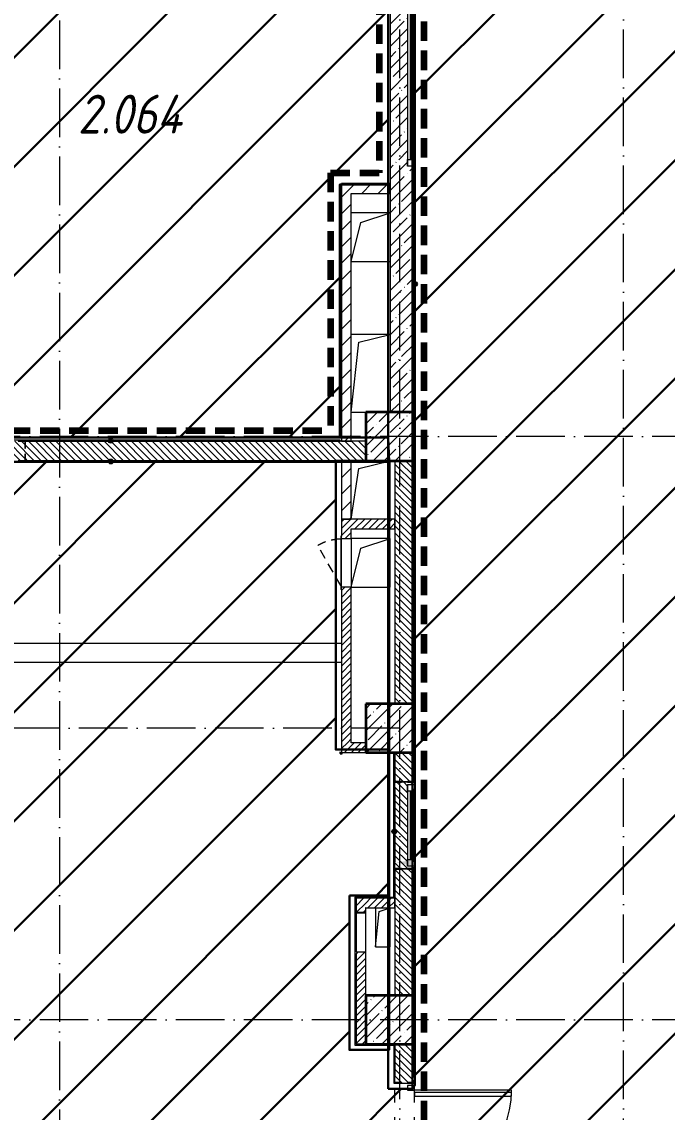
# Model space of a CAD drawing. Header units: millimetres. Extents: x -17017 to 628417, y -109036 to 199237.
# Drawn here: x -6158 to 481, y -72865 to -61650 of the extents above; entities that cross this region are included whole.
import ezdxf

# ---------------------------------------------------------------- set-up
doc = ezdxf.new("R2010")
doc.units = ezdxf.units.MM
for name, pattern in [('01 Штриховая _2 мм_', [300, 200, -100]), ('200_ШТРИХ_ш1п0_6_', [160, 100, -60]), ('50_200_ШТРИХ_1Т_ш5_п1_п1_', [700, 500, -100, 0, -100]), ('Штрих короткий', [300, 150, -150]), ('Штриховая _2 мм - 1 мм_', [300, 200, -100])]:
    doc.linetypes.add(name, pattern=pattern)
for name, color, linetype, lineweight in [('0-1', 7, 'Continuous', 5), ('0-2', 7, 'Continuous', 9), ('Двери', 7, 'Continuous', 9), ('Каркас_Импост', 7, 'Continuous', 13), ('Каркас_Импост-1', 7, 'Continuous', 9), ('Марки помещений', 7, 'Continuous', 9), ('Марки стен', 7, 'Continuous', 9), ('Несущие колонны', 7, 'Continuous', 9), ('Несущие колонны-1', 7, 'Continuous', 35), ('Обобщенные модели', 7, 'Continuous', 9), ('Общие ребра', 7, 'Continuous', 9), ('Окна', 7, 'Continuous', 9), ('Оси-2', 7, '50_200_ШТРИХ_1Т_ш5_п1_п1_', 9), ('Остекление-1', 7, 'Continuous', 9), ('Открывание в плане-2', 7, '200_ШТРИХ_ш1п0_6_', 9), ('Перемычка-1', 7, 'Штрих короткий', 9), ('Стены', 7, 'Continuous', 9), ('Стены-1', 7, 'Continuous', 13), ('стяжа', 7, 'Continuous', 30), ('Текстовые примечания', 7, 'Continuous', 9), ('Штриховка разреза-1', 7, 'Continuous', 9), ('Элементы узлов', 7, 'Continuous', 9)]:
    doc.layers.add(name, color=color, linetype=linetype, lineweight=lineweight)
doc.layers.add('СТ-1_1', color=7, linetype='Штриховая _2 мм - 1 мм_', lineweight=90, true_color=0x888888)
doc.layers.add('СТ-1_13', color=7, linetype='01 Штриховая _2 мм_', lineweight=90, true_color=0xd5d3c7)
doc.layers.get('0-2').off()
doc.styles.add('ISOCPEUR_I_2', font='isocpeui.ttf', dxfattribs={"width": 0.85, "height": 2.3})
pattern_1 = [(135, (0, 0), (-35.35534, -35.35534), [])]
pattern_2 = [(45, (0, 0), (-35.35534, 35.35534), [])]
pattern_3 = [(45, (0, 0), (-84.8528, 84.8528), [])]

# ---------------------------------------------------------------- blocks, each defined once
blk = doc.blocks.new('ось2эт')
at = {"layer": 'Оси-2'}
for p, q in [((-5770.1, -54635.1), (-5770.1, -108435.9)), ((-2270.1, -108435.9), (-2270.1, -54635.1)), ((29.9, -108435.9), (29.9, -54635.1)), ((18329.9, -65915.3), (-12388.8, -65915.3)), ((-2270.1, -68915.3), (-12388.8, -68915.3)), ((18329.9, -71915.3), (-12388.8, -71915.3))]:
    blk.add_line(p, q, dxfattribs=at)
blk = doc.blocks.new('BSC_Колонна _Прямоугольная - 500х500-V36-АИ2_02_План отделки стен 2-го этажа _Часть 2_')
at = {"layer": 'Несущие колонны'}
h = blk.add_hatch(dxfattribs=at)
h.set_pattern_fill('FP_44', color=256, style=0, pattern_type=2)
h.set_pattern_definition([(45, (-7700, -34300), (-114.04925, 114.04925), []), (45, (-7585.95, -34300), (-114.04925, 114.04925), [201.613, -40.323, 3.353, -36.97])])
h.paths.add_polyline_path([(-250, -250), (250, -250), (250, 250), (-250, 250)], flags=0)
at = {"layer": 'Несущие колонны-1'}
for p, q in [((250, 250), (-250, 250)), ((-250, 250), (-250, -250)), ((250, -250), (250, 250)), ((-250, -250), (250, -250))]:
    blk.add_line(p, q, dxfattribs=at)
blk = doc.blocks.new('BSC_Колонна _Прямоугольная - 500х500-V48-АИ2_02_План отделки стен 2-го этажа _Часть 2_')
at = {"layer": 'Несущие колонны'}
h = blk.add_hatch(dxfattribs=at)
h.set_pattern_fill('FP_56', color=256, style=0, pattern_type=2)
h.set_pattern_definition([(45, (-7700, -37300), (-114.04925, 114.04925), []), (45, (-7585.95, -37300), (-114.04925, 114.04925), [201.613, -40.323, 3.353, -36.97])])
h.paths.add_polyline_path([(-250, -250), (250, -250), (250, 250), (-250, 250)], flags=0)
at = {"layer": 'Несущие колонны-1'}
for p, q in [((250, 250), (-250, 250)), ((-250, 250), (-250, -250)), ((250, -250), (250, 250)), ((-250, -250), (250, -250))]:
    blk.add_line(p, q, dxfattribs=at)
blk = doc.blocks.new('BSC_Колонна _Прямоугольная - 500х500-V113-АИ2_02_План отделки стен 2-го этажа _Часть 2_')
at = {"layer": 'Несущие колонны'}
h = blk.add_hatch(dxfattribs=at)
h.set_pattern_fill('FP_112', color=256, style=0, pattern_type=2)
h.set_pattern_definition([(45, (-7700, -40300), (-114.04925, 114.04925), []), (45, (-7585.95, -40300), (-114.04925, 114.04925), [201.613, -40.323, 3.353, -36.97])])
h.paths.add_polyline_path([(-250, -250), (250, -250), (250, 250), (-250, 250)], flags=0)
at = {"layer": 'Несущие колонны-1'}
for p, q in [((250, 250), (-250, 250)), ((-250, 250), (-250, -250)), ((250, -250), (250, 250)), ((-250, -250), (250, -250))]:
    blk.add_line(p, q, dxfattribs=at)
blk = doc.blocks.new('Проем_Дверь_Прямоугольный - 1700х2400h_дверные проемы-28445702-АИ2_02_План отделки стен 2-го этажа _Часть 2_')
at = {"layer": 'Перемычка-1'}
for p, q in [((850, 100), (-850, 100)), ((850, -100), (-850, -100))]:
    blk.add_line(p, q, dxfattribs=at)
blk = doc.blocks.new('120_Окно_СКБ_1Ст - 120_Окно_СКБ_1Ст_классы 1800x800_E30-27757045-АИ2_02_План отделки стен 2-го этажа _Часть 2_')
at = {"layer": 'Каркас_Импост'}
for p, q in [((-870, 55), (-870, 125)), ((-870, 125), (-800, 125)), ((-800, 125), (-800, 55)), ((800, 55), (800, 125)), ((800, 125), (870, 125)), ((870, 125), (870, 55)), ((-800, 55), (-870, 55)), ((870, 55), (800, 55))]:
    blk.add_line(p, q, dxfattribs=at)
at = {"layer": 'Каркас_Импост-1'}
for p, q in [((870, 125), (-870, 125)), ((-870, 55), (870, 55))]:
    blk.add_line(p, q, dxfattribs=at)
at = {"layer": 'Остекление-1'}
for p, q in [((800, 95), (-800, 95)), ((800, 85), (-800, 85))]:
    blk.add_line(p, q, dxfattribs=at)
blk = doc.blocks.new('120_Окно_СКБ_1Ст - 120_Окно_СКБ_1Ст_классы 900x800_E30-V165-АИ2_02_План отделки стен 2-го этажа _Часть 2_')
at = {"layer": 'Каркас_Импост'}
for p, q in [((-420, 30), (-420, 100)), ((-420, 100), (-350, 100)), ((-350, 30), (-420, 30)), ((-350, 100), (-350, 30)), ((350, 30), (350, 100)), ((350, 100), (420, 100)), ((420, 30), (350, 30)), ((420, 100), (420, 30))]:
    blk.add_line(p, q, dxfattribs=at)
at = {"layer": 'Каркас_Импост-1'}
for p, q in [((-420, 30), (420, 30)), ((375, 100), (-375, 100))]:
    blk.add_line(p, q, dxfattribs=at)
at = {"layer": 'Остекление-1'}
for p, q in [((350, 70), (-350, 70)), ((350, 60), (-350, 60))]:
    blk.add_line(p, q, dxfattribs=at)
blk = doc.blocks.new('Дверь_Витражная_СКБ_2Ст2 - ДВВ_ДАО_СОШ_Классы-V178-АИ2_02_План отделки стен 2-го этажа _Часть 2_')
at = {"layer": 'Двери'}
for p, q in [((-775, 1035), (-775, 35)), ((775, 585), (775, 35))]:
    blk.add_line(p, q, dxfattribs=at)
for centre, radius, start, end in [((-775, 35), 1000, 360, 90), ((775, 35), 550, 90, 180)]:
    blk.add_arc(centre, radius, start, end, dxfattribs=at)
at = {"layer": 'Элементы узлов'}
for p, q in [((-713, 1035), (-753, 1035)), ((-753, 1035), (-753, 35)), ((-713, 35), (-713, 1035)), ((775, 585), (735, 585)), ((735, 585), (735, 35)), ((775, 35), (775, 585)), ((-825, 35), (-825, -35)), ((-775, 35), (-825, 35)), ((-775, 35), (-825, 35)), ((-825, 35), (-825, -35)), ((-775, -35), (-775, 35)), ((-775, -35), (-775, 35)), ((-753, 35), (-713, 35)), ((735, 35), (775, 35)), ((775, -35), (775, 35)), ((775, 35), (825, 35)), ((775, 35), (775, -35)), ((825, 35), (775, 35)), ((825, 35), (825, -35)), ((825, -35), (825, 35)), ((-825, -35), (-775, -35)), ((-825, -35), (-775, -35)), ((825, -35), (775, -35)), ((775, -35), (825, -35))]:
    blk.add_line(p, q, dxfattribs=at)
blk = doc.blocks.new('Фахверк_СКБ_Уголок - 200_3960-28268576-АИ2_02_План отделки стен 2-го этажа _Часть 2_')
at = {"layer": 'Обобщенные модели'}
for p, q in [((200, 156), (125, 156)), ((125, 156), (125, 81)), ((131, 81), (131, 150)), ((131, 150), (200, 150)), ((200, 150), (200, 156)), ((125, 81), (131, 81)), ((131, 19), (125, 19)), ((125, 19), (125, -56)), ((131, -50), (131, 19)), ((125, -56), (200, -56)), ((200, -50), (131, -50)), ((200, -56), (200, -50))]:
    blk.add_line(p, q, dxfattribs=at)
blk = doc.blocks.new('Фахверк_СКБ_Уголок - 200_3550-28267367-АИ2_02_План отделки стен 2-го этажа _Часть 2_')
at = {"layer": 'Обобщенные модели'}
for p, q in [((200, 156), (125, 156)), ((125, 156), (125, 81)), ((131, 81), (131, 150)), ((131, 150), (200, 150)), ((200, 150), (200, 156)), ((125, 81), (131, 81)), ((131, 19), (125, 19)), ((125, 19), (125, -56)), ((131, -50), (131, 19)), ((125, -56), (200, -56)), ((200, -50), (131, -50)), ((200, -56), (200, -50))]:
    blk.add_line(p, q, dxfattribs=at)
blk = doc.blocks.new('154_Стойка_СКБ_Уголок - СМ-2480_200-28447058-АИ2_02_План отделки стен 2-го этажа _Часть 2_')
at = {"layer": 'Обобщенные модели'}
for p, q in [((125, 156), (125, 81)), ((200, 156), (125, 156)), ((131, 81), (131, 150)), ((131, 150), (200, 150)), ((200, 150), (200, 156)), ((125, 81), (131, 81)), ((131, 19), (125, 19)), ((125, 19), (125, -56)), ((131, -50), (131, 19)), ((125, -56), (200, -56)), ((200, -50), (131, -50)), ((200, -56), (200, -50))]:
    blk.add_line(p, q, dxfattribs=at)
blk = doc.blocks.new('Стойка_Влож_Полоса боковая - Полоса-28346330-АИ2_02_План отделки стен 2-го этажа _Часть 2_')
at = {"layer": 'Обобщенные модели'}
for p, q in [((-5, -31), (-5, 31)), ((0, 31), (0, -31))]:
    blk.add_line(p, q, dxfattribs=at)
blk = doc.blocks.new('AR_Отверстие Ниша - Лючок-32405468-АИ2_02_План отделки стен 2-го этажа _Часть 2_')
at = {"layer": 'Окна'}
for p, q in [((200, 50), (-200, 50)), ((200, -50), (200, 50)), ((-200, -50), (200, -50))]:
    blk.add_line(p, q, dxfattribs=at)
blk = doc.blocks.new('AR_Отверстие Ниша - Лючок-32403618-АИ2_02_План отделки стен 2-го этажа _Часть 2_')
at = {"layer": 'Окна'}
for p, q in [((-250, 50), (250, 50)), ((-250, -50), (-250, 50)), ((250, 50), (250, -50)), ((250, -50), (-250, -50))]:
    blk.add_line(p, q, dxfattribs=at)
blk = doc.blocks.new('Л_Общий_Лючок - Лючок-29753807-АИ2_02_План отделки стен 2-го этажа _Часть 2_')
at = {"layer": 'Окна'}
for p, q in [((-24, 0), (-24, -6)), ((0, 0), (-24, 0)), ((524, 0), (500, 0)), ((524, 0), (524, -6)), ((-24, -6), (524, -6))]:
    blk.add_line(p, q, dxfattribs=at)
at = {"layer": 'Открывание в плане-2'}
blk.add_line((484, -6), (71, -244), dxfattribs=at)
blk.add_arc((494, 0), 488, 180.708, 210, dxfattribs=at)
blk = doc.blocks.new('154_Фахверк_СКБ_Швеллер - Тип_100_3960_зеркало-29769493-АИ2_02_План отделки стен 2-го этажа _Часть 2_')
at = {"layer": 'Обобщенные модели'}
for p, q in [((175, 50), (125, 50)), ((125, 50), (125, -50)), ((128, 47), (175, 47)), ((128, -47), (128, 47)), ((175, 47), (175, 50)), ((125, -50), (175, -50)), ((175, -47), (128, -47)), ((175, -50), (175, -47))]:
    blk.add_line(p, q, dxfattribs=at)
blk = doc.blocks.new('AR_Отверстие прямоугольное _в плите_ - AR_Отверстие прямоугольное _в плите_-30459278-АИ2_02_План отделки стен 2-го этажа _Часть 2_')
at = {"layer": 'Обобщенные модели'}
for p, q in [((-75, 200), (-75, -200)), ((-75, -200), (-37, 163)), ((-37, 163), (75, 200)), ((75, -200), (75, 200)), ((-75, -200), (75, -200))]:
    blk.add_line(p, q, dxfattribs=at)
blk = doc.blocks.new('AR_Отверстие прямоугольное _в плите_ - AR_Отверстие прямоугольное _в плите_-30459445-АИ2_02_План отделки стен 2-го этажа _Часть 2_')
at = {"layer": 'Обобщенные модели'}
for p, q in [((200, 250), (-200, 250)), ((-100, 150), (200, 250)), ((200, -250), (200, 250)), ((-200, -250), (-100, 150)), ((-200, -250), (200, -250))]:
    blk.add_line(p, q, dxfattribs=at)
blk = doc.blocks.new('AR_Отверстие прямоугольное _в плите_ - AR_Отверстие прямоугольное _в плите_-V218-АИ2_02_План отделки стен 2-го этажа _Часть 2_')
at = {"layer": 'Обобщенные модели'}
for p, q in [((200, 250), (-200, 250)), ((-100, 150), (200, 250)), ((-200, -250), (-100, 150)), ((-200, -250), (200, -250))]:
    blk.add_line(p, q, dxfattribs=at)
blk = doc.blocks.new('AR_Отверстие прямоугольное _в плите_ - AR_Отверстие прямоугольное _в плите_-30552819-АИ2_02_План отделки стен 2-го этажа _Часть 2_')
at = {"layer": 'Обобщенные модели'}
for p, q in [((200, 400), (-200, 400)), ((-120, 320), (200, 400)), ((-200, -400), (-120, 320)), ((-200, -400), (-50, -400))]:
    blk.add_line(p, q, dxfattribs=at)
blk = doc.blocks.new('AR_Отверстие прямоугольное _в плите_ - AR_Отверстие прямоугольное _в плите_-30552564-АИ2_02_План отделки стен 2-го этажа _Часть 2_')
at = {"layer": 'Обобщенные модели'}
for p, q in [((200, 300), (-200, 300)), ((-120, 220), (200, 300)), ((200, -300), (200, 300)), ((-200, -300), (-120, 220))]:
    blk.add_line(p, q, dxfattribs=at)
blk = doc.blocks.new('0125-Р-ОО-Ш2-АР-о_23_10_2024_rvt-1-АИ2_02_План отделки стен 2-го этажа _Часть 2_')
at = {"layer": 'Штриховка разреза-1'}
h = blk.add_hatch(dxfattribs=at)
h.set_pattern_fill('FP_1', color=256, style=0, pattern_type=2)
h.set_pattern_definition([(45, (0, 0), (-114.04925, 114.04925), []), (45, (114.05, 0), (-114.04925, 114.04925), [201.612, -40.322, 3.353, -36.97])])
h.paths.add_polyline_path([(7880, 40550), (7950, 40550), (7950, 43080), (7880, 43080), (7880, 44820), (7950, 44820), (7950, 45550), (7700, 45550), (7700, 40550)], flags=0)
h = blk.add_hatch(dxfattribs=at)
h.set_pattern_fill('FP_3', color=256, style=0, pattern_type=2)
h.set_pattern_definition(pattern_3)
h.paths.add_polyline_path([(7700, 42800), (7700, 42900), (7200, 42900), (7200, 42800), (7300, 42800)], flags=0)
h = blk.add_hatch(dxfattribs=at)
h.set_pattern_fill('FP_3', color=256, style=0, pattern_type=2)
h.set_pattern_definition(pattern_3)
h.paths.add_polyline_path([(7300, 40250), (7300, 42800), (7200, 42800), (7200, 40250)], flags=0)
h = blk.add_hatch(dxfattribs=at)
h.set_pattern_fill('FP_2', color=256, style=0, pattern_type=2)
h.set_pattern_definition(pattern_1)
h.paths.add_polyline_path([(7450, 40050), (7450, 40250), (3950, 40250), (3950, 40181), (3944, 40181), (3944, 40250), (400, 40250), (400, 40050), (3944, 40050), (3944, 40119), (3950, 40119), (3950, 40050), (5275, 40050)], flags=0)
h = blk.add_hatch(dxfattribs=at)
h.set_pattern_fill('FP_3', color=256, style=0, pattern_type=2)
h.set_pattern_definition(pattern_3)
h.paths.add_polyline_path([(7300, 39450), (7300, 40050), (7200, 40050), (7200, 39450)], flags=0)
h = blk.add_hatch(dxfattribs=at)
h.set_pattern_fill('FP_2', color=256, style=0, pattern_type=2)
h.set_pattern_definition(pattern_1)
h.paths.add_polyline_path([(7950, 37550), (7950, 40050), (7750, 40050), (7750, 37550)], flags=0)
h = blk.add_hatch(dxfattribs=at)
h.set_pattern_fill('FP_92', color=256, style=0, pattern_type=2)
h.set_pattern_definition(pattern_2)
h.paths.add_polyline_path([(7750, 39350), (7750, 39450), (7200, 39450), (7200, 39350), (7300, 39350)], flags=0)
h = blk.add_hatch(dxfattribs=at)
h.set_pattern_fill('FP_92', color=256, style=0, pattern_type=2)
h.set_pattern_definition(pattern_2)
h.paths.add_polyline_path([(7200, 37150), (7300, 37150), (7300, 38750), (7200, 38750), (7200, 38379)], flags=0)
h.paths.add_polyline_path([(7300, 39250), (7300, 39350), (7200, 39350), (7201, 39250), (7224, 39250)], flags=0)
h = blk.add_hatch(dxfattribs=at)
h.set_pattern_fill('FP_92', color=256, style=0, pattern_type=2)
h.set_pattern_definition(pattern_2)
h.paths.add_polyline_path([(7450, 37050), (7450, 37150), (7200, 37150), (7200, 37050)], flags=0)
h = blk.add_hatch(dxfattribs=at)
h.set_pattern_fill('FP_2', color=256, style=0, pattern_type=2)
h.set_pattern_definition(pattern_1)
h.paths.add_polyline_path([(7750, 34550), (7950, 34550), (7950, 35850), (7750, 35850), (7750, 34682)], flags=0)
h.paths.add_polyline_path([(7819, 35855), (7950, 35856), (7950, 35880), (7880, 35880), (7881, 36720), (7950, 36720), (7950, 36744), (7750, 36744), (7750, 35856), (7819, 35856)], flags=0)
h.paths.add_polyline_path([(7881, 36750), (7950, 36750), (7950, 37050), (7750, 37050), (7750, 36750), (7880, 36750)], flags=0)
h = blk.add_hatch(dxfattribs=at)
h.set_pattern_fill('FP_92', color=256, style=0, pattern_type=2)
h.set_pattern_definition(pattern_2)
h.paths.add_polyline_path([(7350, 34050), (7450, 34050), (7450, 35000), (7350, 35000), (7350, 34550)], flags=0)
h.paths.add_polyline_path([(7356, 35403), (7447, 35403), (7447, 35450), (7450, 35450), (7450, 35550), (7350, 35550), (7350, 35450), (7353, 35450), (7353, 35403)], flags=0)
h = blk.add_hatch(dxfattribs=at)
h.set_pattern_fill('FP_92', color=256, style=0, pattern_type=2)
h.set_pattern_definition(pattern_2)
h.paths.add_polyline_path([(7750, 35450), (7750, 35550), (7450, 35550), (7450, 35450)], flags=0)
h = blk.add_hatch(dxfattribs=at)
h.set_pattern_fill('FP_2', color=256, style=0, pattern_type=2)
h.set_pattern_definition(pattern_1)
h.paths.add_polyline_path([(7950, 28550), (7950, 31944), (7881, 31944), (7881, 31950), (7819, 31950), (7819, 31944), (7750, 31944), (7750, 28550)], flags=0)
h.paths.add_polyline_path([(7881, 33650), (7881, 33656), (7950, 33656), (7950, 34050), (7750, 34050), (7750, 33656), (7819, 33656), (7819, 33650)], flags=0)
at = {"layer": 'Стены'}
for p, q in [((2120, 38175), (7200, 38175)), ((7200, 37975), (2120, 37975))]:
    blk.add_line(p, q, dxfattribs=at)
at = {"layer": 'Стены-1'}
for p, q in [((7700, 45550), (7700, 40550)), ((7950, 40550), (7950, 43080)), ((7700, 42900), (7200, 42900)), ((7200, 42900), (7200, 42800)), ((7700, 42800), (7700, 42900)), ((7200, 42800), (7200, 40250)), ((7300, 40250), (7300, 42800)), ((7300, 42800), (7700, 42800)), ((7450, 40250), (3950, 40250)), ((7200, 40250), (7300, 40250)), ((3950, 40050), (7450, 40050)), ((7300, 40050), (7200, 40050)), ((7200, 40050), (7200, 39450)), ((7300, 39450), (7300, 40050)), ((7750, 40050), (7750, 37550)), ((7950, 37550), (7950, 40050)), ((7750, 39450), (7200, 39450)), ((7200, 39450), (7200, 39350)), ((7200, 39450), (7300, 39450)), ((7750, 39350), (7750, 39450)), ((7200, 39350), (7200, 39274)), ((7300, 39350), (7750, 39350)), ((7300, 39250), (7300, 39350)), ((7200, 38726), (7200, 37150)), ((7300, 37150), (7300, 38750)), ((7200, 37150), (7200, 37050)), ((7450, 37150), (7300, 37150)), ((7200, 37050), (7450, 37050)), ((7750, 37050), (7750, 36750)), ((7950, 36750), (7950, 37050)), ((7750, 36675), (7750, 35925)), ((7750, 35850), (7750, 34550)), ((7950, 34550), (7950, 35850)), ((7350, 35550), (7350, 35450)), ((7450, 35550), (7350, 35550)), ((7750, 35550), (7450, 35550)), ((7450, 35450), (7750, 35450)), ((7750, 35450), (7750, 35550)), ((7450, 34550), (7450, 35000)), ((7350, 34976), (7350, 34050)), ((7350, 34050), (7450, 34050)), ((7750, 34050), (7750, 33725)), ((7950, 33725), (7950, 34050)), ((7819, 33650), (7881, 33650))]:
    blk.add_line(p, q, dxfattribs=at)
at = {"layer": '0-2'}
for name, p, rotation in [('120_Окно_СКБ_1Ст - 120_Окно_СКБ_1Ст_классы 1800x800_E30-27757045-АИ2_02_План отделки стен 2-го этажа _Часть 2_', (7825, 43950), 269.9999999999999), ('Фахверк_СКБ_Уголок - 200_3550-28267367-АИ2_02_План отделки стен 2-го этажа _Часть 2_', (4075, 40200), 180), ('Л_Общий_Лючок - Лючок-29753807-АИ2_02_План отделки стен 2-го этажа _Часть 2_', (7200, 39250), 269.9999999999999), ('AR_Отверстие Ниша - Лючок-32403618-АИ2_02_План отделки стен 2-го этажа _Часть 2_', (7250, 39000), 89.9999999999999), ('154_Стойка_СКБ_Уголок - СМ-2480_200-28447058-АИ2_02_План отделки стен 2-го этажа _Часть 2_', (7800, 36875), 269.9999999999999), ('Стойка_Влож_Полоса боковая - Полоса-28346330-АИ2_02_План отделки стен 2-го этажа _Часть 2_', (7850, 36750), 89.99999999999991), ('120_Окно_СКБ_1Ст - 120_Окно_СКБ_1Ст_классы 900x800_E30-V165-АИ2_02_План отделки стен 2-го этажа _Часть 2_', (7850, 36300), 269.9999999999999), ('154_Стойка_СКБ_Уголок - СМ-2480_200-28447058-АИ2_02_План отделки стен 2-го этажа _Часть 2_', (7900, 35725), 89.99999999999991), ('Стойка_Влож_Полоса боковая - Полоса-28346330-АИ2_02_План отделки стен 2-го этажа _Часть 2_', (7850, 35850), 269.9999999999999), ('154_Фахверк_СКБ_Швеллер - Тип_100_3960_зеркало-29769493-АИ2_02_План отделки стен 2-го этажа _Часть 2_', (7400, 35275), 89.99999999999993), ('AR_Отверстие Ниша - Лючок-32405468-АИ2_02_План отделки стен 2-го этажа _Часть 2_', (7400, 35200), 269.9999999999999), ('Фахверк_СКБ_Уголок - 200_3960-28268576-АИ2_02_План отделки стен 2-го этажа _Часть 2_', (7900, 33525), 89.99999999999991), ('Проем_Дверь_Прямоугольный - 1700х2400h_дверные проемы-28445702-АИ2_02_План отделки стен 2-го этажа _Часть 2_', (7850, 32800), 269.9999999999999), ('Дверь_Витражная_СКБ_2Ст2 - ДВВ_ДАО_СОШ_Классы-V178-АИ2_02_План отделки стен 2-го этажа _Часть 2_', (7915, 32800), 269.9999999999961)]:
    blk.add_blockref(name, p, dxfattribs=dict(at, rotation=rotation))
for name, p in [('AR_Отверстие прямоугольное _в плите_ - AR_Отверстие прямоугольное _в плите_-V218-АИ2_02_План отделки стен 2-го этажа _Часть 2_', (7500, 42350)), ('AR_Отверстие прямоугольное _в плите_ - AR_Отверстие прямоугольное _в плите_-30552819-АИ2_02_План отделки стен 2-го этажа _Часть 2_', (7500, 40950)), ('BSC_Колонна _Прямоугольная - 500х500-V113-АИ2_02_План отделки стен 2-го этажа _Часть 2_', (7700, 40300)), ('AR_Отверстие прямоугольное _в плите_ - AR_Отверстие прямоугольное _в плите_-30552564-АИ2_02_План отделки стен 2-го этажа _Часть 2_', (7500, 39750)), ('AR_Отверстие прямоугольное _в плите_ - AR_Отверстие прямоугольное _в плите_-30459445-АИ2_02_План отделки стен 2-го этажа _Часть 2_', (7500, 39000)), ('BSC_Колонна _Прямоугольная - 500х500-V48-АИ2_02_План отделки стен 2-го этажа _Часть 2_', (7700, 37300)), ('AR_Отверстие прямоугольное _в плите_ - AR_Отверстие прямоугольное _в плите_-30459278-АИ2_02_План отделки стен 2-го этажа _Часть 2_', (7625, 35250)), ('BSC_Колонна _Прямоугольная - 500х500-V36-АИ2_02_План отделки стен 2-го этажа _Часть 2_', (7700, 34300))]:
    blk.add_blockref(name, p, dxfattribs=at)
blk = doc.blocks.new('101_Уголок настенный вертикальный_Металл-ПМЮ-02_ - Металл-ПМЮ-02-20938570-АИ2_02_План отделки стен 2-го этажа _Часть 2_')
at = {"layer": 'Обобщенные модели'}
for p, q in [((145, 8), (125, 8)), ((125, 8), (125, -12)), ((127, -12), (127, 6)), ((127, 6), (145, 6)), ((145, 6), (145, 8)), ((125, -12), (127, -12))]:
    blk.add_line(p, q, dxfattribs=at)
blk = doc.blocks.new('2ч2эт')
at = {"layer": 'Марки стен'}
h = blk.add_hatch(color=256, dxfattribs=at)
edge = h.paths.add_edge_path(flags=0)
edge.add_arc((-2114, -64347), 25, 0, 360)
h = blk.add_hatch(color=256, dxfattribs=at)
edge = h.paths.add_edge_path(flags=0)
edge.add_arc((-5244, -65959), 25, 0, 360)
h = blk.add_hatch(color=256, dxfattribs=at)
edge = h.paths.add_edge_path(flags=0)
edge.add_arc((-5241, -66172), 25, 0, 360)
h = blk.add_hatch(color=256, dxfattribs=at)
edge = h.paths.add_edge_path(flags=0)
edge.add_arc((-2326, -69979), 25, 0, 360)
at = {"layer": 'Текстовые примечания'}
blk.add_hatch(color=256, dxfattribs=at).paths.add_polyline_path([(-2305, -70299), (-2155, -70326), (-2155, -70273)], flags=0)
at = {"layer": 'Марки стен'}
for centre in [(-2114, -64347), (-5244, -65959), (-5241, -66172), (-2326, -69979)]:
    blk.add_circle(centre, 25, dxfattribs=at)
at = {"layer": 'Общие ребра'}
blk.add_line((-2882, -65965), (-2882, -65953), dxfattribs=at)
at = {"layer": 'СТ-1_1'}
for p, q in [((-2020, -94847), (-2020, -57027)), ((-2482, -61077), (-2482, -63203)), ((-2982, -63203), (-2482, -63203)), ((-2982, -63203), (-2982, -65853))]:
    blk.add_line(p, q, dxfattribs=at)
at = {"layer": 'СТ-1_13'}
blk.add_line((-9570, -65853), (-2982, -65853), dxfattribs=at)
at = {"layer": 'Стены'}
for p, q in [((-2332, -70653), (-2332, -69177)), ((-2320, -69177), (-2320, -69465)), ((-2320, -69540), (-2320, -70290)), ((-2320, -70365), (-2320, -70665)), ((-2732, -70653), (-2332, -70653)), ((-2732, -70653), (-2732, -70665)), ((-2320, -70665), (-2732, -70665))]:
    blk.add_line(p, q, dxfattribs=at)
at = {"layer": 'Стены-1'}
for p, q in [((-2108, -72590), (-2108, -59640)), ((-2120, -63135), (-2120, -65665)), ((-2882, -65953), (-9658, -65953)), ((-6120, -65965), (-2882, -65965)), ((-2870, -66166), (-6120, -66166)), ((-2870, -66178), (-2870, -66166)), ((-2120, -66165), (-2120, -68665)), ((-9668, -66178), (-2882, -66178)), ((-2120, -69165), (-2120, -69465)), ((-2120, -70365), (-2120, -71665)), ((-2732, -70665), (-2732, -72177)), ((-2720, -70665), (-2732, -70665)), ((-2720, -70765), (-2720, -70665)), ((-2720, -72165), (-2720, -71239)), ((-2732, -72177), (-2332, -72177)), ((-2620, -72165), (-2720, -72165)), ((-2332, -72177), (-2332, -72565)), ((-2320, -72490), (-2320, -72165)), ((-2120, -72165), (-2120, -72490)), ((-2332, -72565), (-2326, -72565)), ((-2120, -72565), (-2120, -72590)), ((-2120, -72590), (-2108, -72590))]:
    blk.add_line(p, q, dxfattribs=at)
at = {"layer": 'стяжа'}
for points in [[(-2388, -58005), (-2388, -56925), (-9888, -56925), (-9888, -65925), (-2388, -65925), (-2388, -59705)], [(-2388, -59705), (-2388, -72625)], [(-2138, -59705), (-2138, -72625), (-2388, -72625)], [(-2138, -59705), (-2138, -72625)], [(-2138, -72625), (-2138, -59705)], [(-2388, -65925), (-2378, -66175), (-9888, -66175)], [(-2388, -72625), (-2388, -66175), (-9973, -66175), (-9973, -89355), (-9686, -89355)], [(-2788, -70635), (-2788, -72225), (-2379, -72225), (-2379, -69135), (-2788, -69135)], [(-2788, -69135), (-2379, -69135), (-2379, -70635), (-2788, -70635)], [(-2788, -72225), (-2388, -72225), (-2388, -72625)], [(-2388, -72625), (-2138, -72625)]]:
    blk.add_lwpolyline(points, dxfattribs=at)
for points in [[(-2388, -65925), (-2888, -65925), (-2888, -63325), (-2388, -63325)], [(-2379, -66165), (-2929, -66165), (-2929, -69135), (-2379, -69135)]]:
    blk.add_lwpolyline(points, close=True, dxfattribs=at)
at = {"layer": '0-1'}
blk.add_blockref('0125-Р-ОО-Ш2-АР-о_23_10_2024_rvt-1-АИ2_02_План отделки стен 2-го этажа _Часть 2_', (-10070, -106215), dxfattribs=at)
at = {"layer": 'Обобщенные модели', "rotation": 89.99999999999926}
blk.add_blockref('101_Уголок настенный вертикальный_Металл-ПМЮ-02_ - Металл-ПМЮ-02-20938570-АИ2_02_План отделки стен 2-го этажа _Часть 2_', (-2876, -69304), dxfattribs=at)
at = {"layer": 'Марки помещений', "color": 3, "insert": (-5581, -62400), "char_height": 400, "width": 817.72, "attachment_point": 1, "style": 'ISOCPEUR_I_2'}
blk.add_mtext('2.064', dxfattribs=at)

msp = doc.modelspace()

# ---------------------------------------------------------------- hatches: boundary and pattern name
at = {"layer": 'стяжа'}
h = msp.add_hatch(dxfattribs=at)
h.set_pattern_fill('ANSI31', color=5, scale=250)
h.set_pattern_definition([(45, (4472.5, -59163.1), (-561.266, 561.266), [])])
h.paths.add_polyline_path([(13742, -89401), (12812, -89401), (6162, -89401), (6162, -89950), (12812, -89961), (12812, -94461), (13012, -94461), (13012, -94955), (15112, -94955), (15112, -94443), (15322, -94443), (15322, -94231), (15762, -94231), (15762, -90461), (15322, -90461), (15322, -89961), (13742, -89961)])
h.paths.add_polyline_path([(15592, -66215), (15192, -66215), (15192, -65695), (15592, -65695), (15592, -63285), (15465, -63285), (15465, -62800), (15592, -62800), (15592, -60875), (15362, -60875), (15362, -60625), (12222, -60625), (12222, -61275), (9132, -61275), (9132, -60575), (8692, -60575), (8692, -60325), (9912, -60325), (9912, -58905), (9862, -58905), (9862, -58299), (9912, -58299), (9912, -56925), (6812, -56925), (6812, -57175), (6312, -57175), (6062, -57175), (6062, -56925), (2562, -56925), (2562, -57345), (2042, -57345), (2042, -56925), (-2138, -56925), (-2138, -58005), (-2388, -58005), (-2388, -57961), (-2788, -57961), (-2788, -56925), (-9668, -56925), (-9668, -57165), (-9778, -57165), (-9778, -57376), (-9888, -57376), (-9888, -60155), (-9638, -60155), (-9638, -60655), (-9888, -60655), (-9888, -62707), (-9738, -62707), (-9738, -63240), (-9888, -63240), (-9888, -65675), (-9598, -65675), (-9598, -65925), (-2888, -65925), (-2888, -63325), (-2388, -63325), (-2388, -61149), (-2758, -61149), (-2758, -59949), (-2388, -59949), (-2388, -59705), (-2138, -59705), (-2138, -72625), (-2388, -72625), (-2388, -72225), (-2788, -72225), (-2788, -70635), (-2388, -70635), (-2388, -69135), (-2788, -69135), (-2929, -69135), (-2929, -66175), (-9833, -66175), (-9833, -66315), (-9973, -66315), (-9973, -68675), (-9723, -68675), (-9723, -69175), (-9833, -69175), (-9833, -69315), (-9973, -69315), (-9973, -71540), (-9833, -71540), (-9833, -71675), (-9723, -71675), (-9723, -72175), (-9973, -72175), (-9973, -77655), (-9723, -77655), (-9723, -78155), (-9738, -78155), (-9738, -78390), (-9973, -78390), (-9973, -80458), (-9756, -80458), (-9756, -80675), (-9723, -80675), (-9723, -81175), (-9788, -81175), (-9788, -81360), (-9973, -81360), (-9973, -86533), (-9751, -86533), (-9751, -86755), (-9723, -86755), (-9723, -87255), (-9838, -87255), (-9838, -87390), (-9973, -87390), (-9973, -89355), (-9686, -89355), (-9686, -89495), (-9973, -89495), (-9973, -89704), (-9854, -89704), (-9854, -89945), (-9723, -89945), (-9723, -90445), (-9973, -90445), (-9973, -94375), (-9723, -94375), (-9723, -94625), (-7673, -94625), (-7673, -94145), (-3003, -94145), (-3003, -92615), (-2388, -92615), (-2388, -91955), (-2138, -91955), (-2138, -94925), (2042, -94925), (2042, -94365), (2562, -94365), (2562, -94625), (5572, -94625), (5572, -94285), (6162, -94285), (6162, -92315), (6162, -91180), (6162, -89961), (6155, -89961), (2562, -89950), (2562, -90475), (2042, -90475), (2042, -89950), (2042, -89945), (2201, -89945), (2201, -87175), (2042, -87175), (2042, -85985), (1201, -85985), (1201, -77695), (2042, -77695), (2178, -77695), (2178, -72220), (2042, -72220), (2042, -71695), (2042, -71690), (2562, -71690), (2562, -71882), (5852, -71882), (5852, -71690), (5852, -71422), (6562, -71422), (6562, -71285), (7012, -71285), (7012, -71695), (15592, -71695)])
h.paths.add_polyline_path([(7012, -69615), (6562, -69615), (6562, -69447), (6102, -69447), (6102, -63155), (6562, -63155), (6562, -58775), (6812, -58775), (6812, -60325), (7112, -60325), (7112, -60575), (7112, -60825), (7112, -62175), (6812, -62175), (6812, -63055), (7012, -63055)], flags=16)
h.paths.add_polyline_path([(2562, -66200), (2042, -66200), (2042, -65675), (2042, -65670), (2562, -65670)], flags=16)
h.paths.add_polyline_path([(-2138, -74325), (-2138, -84740), (-2388, -84740), (-2388, -84500), (-2798, -84500), (-2798, -84000), (-2388, -84000), (-2388, -82235), (-2968, -82235), (-2968, -80395), (-2388, -80395), (-2388, -78605), (-2918, -78605), (-2918, -74465), (-2388, -74465), (-2388, -74325)], flags=16)
h.paths.add_polyline_path([(2562, -60695), (2042, -60695), (2042, -60170), (2562, -60170)], flags=16)
h.paths.add_polyline_path([(-2138, -86440), (-2138, -86640), (-2138, -90775), (-2388, -90775), (-2388, -90475), (-2658, -90475), (-2758, -90475), (-2758, -89495), (-8616, -89495), (-8616, -89355), (-3003, -89355), (-3003, -87055), (-2703, -87055), (-2703, -86640), (-2388, -86640), (-2388, -86440)], flags=16)
h.paths.add_polyline_path([(-2138, -89950), (-2658, -89950), (-2658, -89945), (-2138, -89945)], flags=0)

# ---------------------------------------------------------------- block references
for name in ['ось2эт', '2ч2эт']:
    msp.add_blockref(name, (0, 0), dxfattribs=at)

doc.saveas('drawing.dxf')
